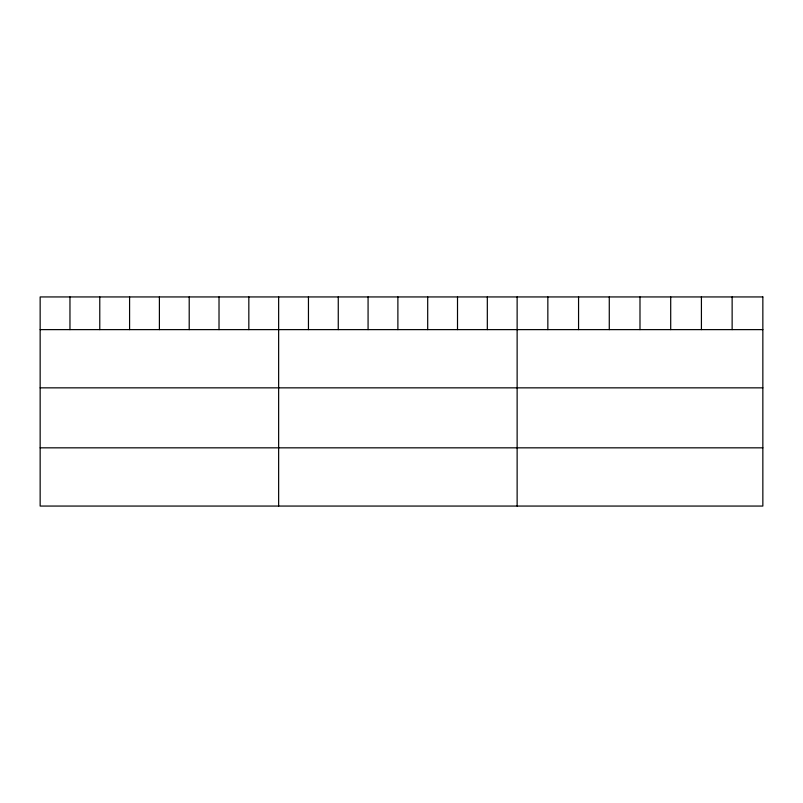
<?xml version="1.0" encoding="UTF-8"?>
<svg xmlns="http://www.w3.org/2000/svg" width="803" height="803" viewBox="0 0 803 803"><rect width="100%" height="100%" fill="white"/><g stroke="black" fill="none" stroke-linecap="round" stroke-linejoin="round"><path stroke-width="1.2" d="M40.15 329.621L762.85 329.621M40.15 387.849L762.85 387.849M40.15 447.833L762.85 447.833M732.135 296.939L732.135 329.621M701.42 296.939L701.42 329.621M670.706 296.939L670.706 329.621M639.991 296.939L639.991 329.621M609.276 296.939L609.276 329.621M578.561 296.939L578.561 329.621M547.847 296.939L547.847 329.621M517.132 296.939L517.132 506.061M487.321 296.939L487.321 329.621M457.509 296.939L457.509 329.621M427.698 296.939L427.698 329.621M397.886 296.939L397.886 329.621M368.075 296.939L368.075 329.621M338.264 296.939L338.264 329.621M308.452 296.939L308.452 329.621M278.641 296.939L278.641 506.061M248.83 296.939L248.83 329.621M219.018 296.939L219.018 329.621M189.207 296.939L189.207 329.621M159.395 296.939L159.395 329.621M129.584 296.939L129.584 329.621M99.773 296.939L99.773 329.621M69.961 296.939L69.961 329.621M762.85 296.939L40.15 296.939L40.15 506.061L762.85 506.061L762.85 296.939"/></g></svg>
